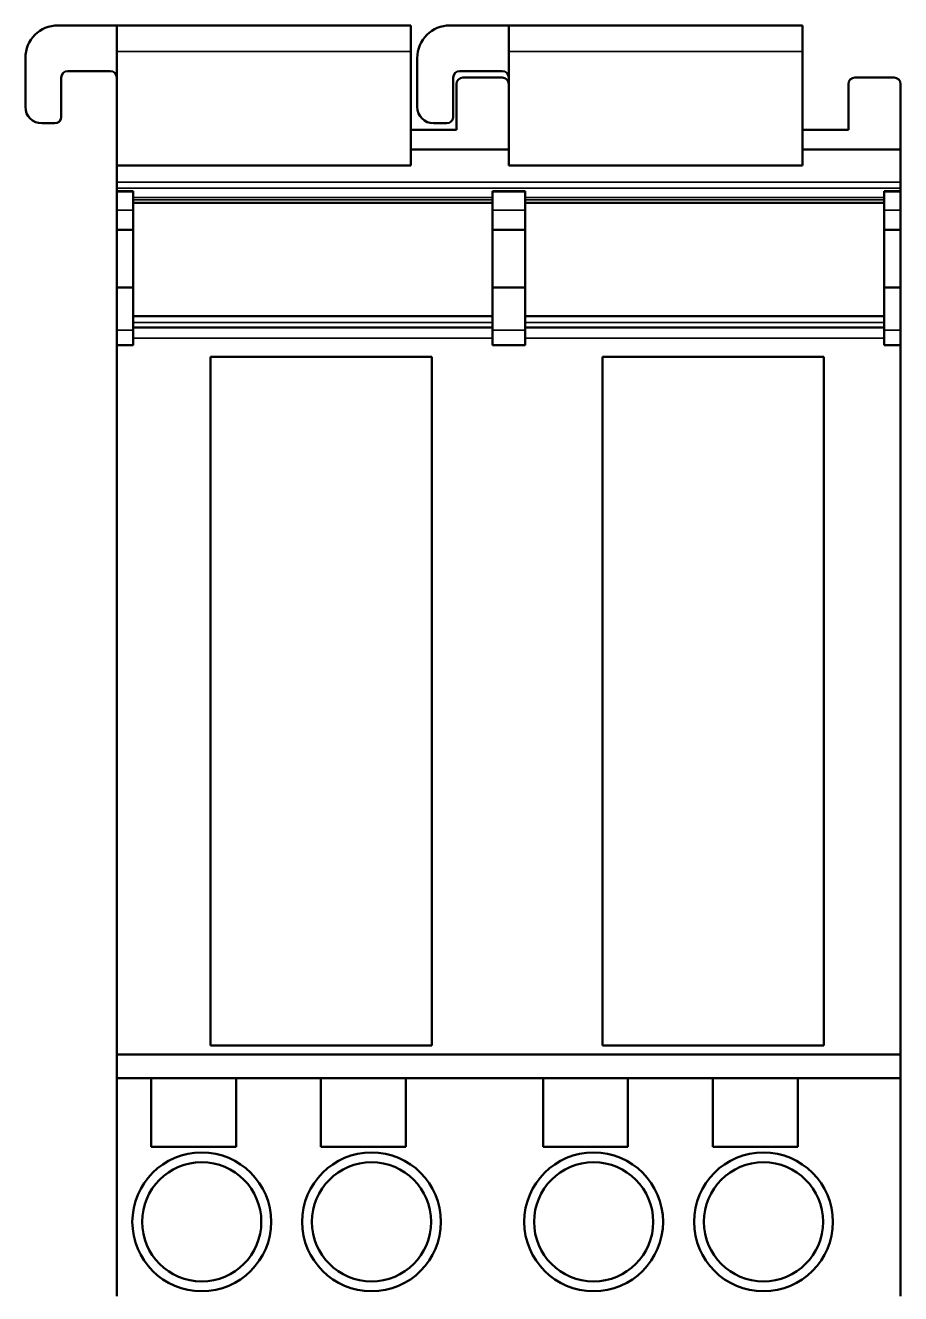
# Model space of a CAD drawing. Header units: inches. Extents: x 17 to 3130, y 15 to 659.
# Drawn here: x 1143.79 to 1170.59, y 227.7 to 266.55 of the extents above; entities that cross this region are included whole.
import ezdxf

# ---------------------------------------------------------------- set-up
doc = ezdxf.new("R2010")
doc.units = ezdxf.units.IN
doc.header["$MEASUREMENT"] = 0
doc.layers.add('Sichtbar (ISO)', color=7, linetype='Continuous', lineweight=50)
doc.layers.add('Sichtbar schmal (ISO)', color=7, linetype='Continuous', lineweight=35)

msp = doc.modelspace()

# ---------------------------------------------------------------- linework, layer by layer
at = {"layer": 'Sichtbar (ISO)'}
for p, q in [((1144.79368, 266.55159), (1146.59368, 266.55159)), ((1146.59368, 265.74638), (1146.59368, 266.55159)), ((1155.59368, 266.55159), (1146.59368, 266.55159)), ((1155.59368, 266.55159), (1155.59368, 265.74638)), ((1156.79368, 266.55159), (1158.59368, 266.55159)), ((1158.59368, 265.74638), (1158.59368, 266.55159)), ((1167.59368, 266.55159), (1158.59368, 266.55159)), ((1167.59368, 266.55159), (1167.59368, 265.74638)), ((1146.59368, 265.74638), (1146.59368, 262.26342)), ((1155.59368, 262.26342), (1155.59368, 265.74638)), ((1158.59368, 265.74638), (1158.59368, 262.26342)), ((1167.59368, 262.26342), (1167.59368, 265.74638)), ((1143.79368, 264.05159), (1143.79368, 265.55159)), ((1155.79368, 264.05159), (1155.79368, 265.55159)), ((1144.89368, 264.95159), (1144.89368, 263.75159)), ((1146.39368, 265.15159), (1145.09368, 265.15159)), ((1156.89368, 264.95159), (1156.89368, 263.75159)), ((1158.39368, 265.15159), (1157.09368, 265.15159)), ((1157.19368, 264.95159), (1158.39368, 264.95159)), ((1169.19368, 264.95159), (1170.39368, 264.95159)), ((1156.99368, 263.35159), (1156.99368, 264.75159)), ((1168.99368, 263.35159), (1168.99368, 264.75159)), ((1170.59368, 264.75159), (1170.59368, 262.75159)), ((1144.69368, 263.55159), (1144.29368, 263.55159)), ((1156.69368, 263.55159), (1156.29368, 263.55159)), ((1155.59368, 263.35159), (1156.99368, 263.35159)), ((1167.59368, 263.35159), (1168.99368, 263.35159)), ((1155.59368, 262.75159), (1158.59368, 262.75159)), ((1167.59368, 262.75159), (1170.59368, 262.75159)), ((1170.59368, 262.75159), (1170.59368, 261.75159)), ((1155.59368, 262.26342), (1146.59368, 262.26342)), ((1146.59368, 261.75159), (1146.59368, 262.26342)), ((1167.59368, 262.26342), (1158.59368, 262.26342)), ((1146.59368, 261.75159), (1146.59368, 261.56866)), ((1146.59368, 261.46868), (1146.59368, 261.56866)), ((1146.59368, 261.46868), (1146.59368, 261.46329)), ((1146.59368, 261.46868), (1147.09368, 261.46868)), ((1146.59368, 261.46329), (1146.59368, 260.89386)), ((1146.59368, 261.46329), (1147.09368, 261.46329)), ((1147.09368, 261.46329), (1147.09368, 261.46868)), ((1147.09368, 260.89386), (1147.09368, 261.46329)), ((1158.09368, 261.46868), (1159.09368, 261.46868)), ((1158.09368, 261.46868), (1158.09368, 261.46329)), ((1159.09368, 261.46329), (1158.09368, 261.46329)), ((1158.09368, 261.46329), (1158.09368, 260.89386)), ((1159.09368, 261.46329), (1159.09368, 261.46868)), ((1159.09368, 260.89386), (1159.09368, 261.46329)), ((1170.09368, 261.46868), (1170.59368, 261.46868)), ((1170.09368, 261.46868), (1170.09368, 261.46329)), ((1170.59368, 261.46329), (1170.09368, 261.46329)), ((1170.09368, 261.46329), (1170.09368, 260.89386)), ((1170.59368, 261.56866), (1170.59368, 261.75159)), ((1170.59368, 261.56866), (1170.59368, 261.46868)), ((1170.59368, 261.46868), (1170.59368, 261.46329)), ((1170.59368, 261.46329), (1170.59368, 260.89386)), ((1158.09368, 261.11162), (1147.09368, 261.11162)), ((1170.09368, 261.11162), (1159.09368, 261.11162)), ((1146.59368, 260.28459), (1146.59368, 260.89386)), ((1147.09368, 260.89386), (1147.09368, 260.28459)), ((1158.09368, 260.28459), (1158.09368, 260.89386)), ((1159.09368, 260.89386), (1159.09368, 260.28459)), ((1170.09368, 260.28459), (1170.09368, 260.89386)), ((1170.59368, 260.28459), (1170.59368, 260.89386)), ((1146.59368, 260.28459), (1146.59368, 258.52308)), ((1147.09368, 260.28459), (1146.59368, 260.28459)), ((1147.09368, 258.52308), (1147.09368, 260.28459)), ((1158.09368, 260.28459), (1158.09368, 258.52308)), ((1158.09368, 260.28459), (1159.09368, 260.28459)), ((1159.09368, 258.52308), (1159.09368, 260.28459)), ((1170.09368, 260.28459), (1170.09368, 258.52308)), ((1170.09368, 260.28459), (1170.59368, 260.28459)), ((1170.59368, 260.28459), (1170.59368, 258.52308)), ((1146.59368, 257.21184), (1146.59368, 258.52308)), ((1146.59368, 258.52308), (1147.09368, 258.52308)), ((1147.09368, 258.52308), (1147.09368, 257.21184)), ((1159.09368, 258.52308), (1158.09368, 258.52308)), ((1158.09368, 257.21184), (1158.09368, 258.52308)), ((1159.09368, 258.52308), (1159.09368, 257.21184)), ((1170.59368, 258.52308), (1170.09368, 258.52308)), ((1170.09368, 257.21184), (1170.09368, 258.52308)), ((1170.59368, 257.21184), (1170.59368, 258.52308)), ((1147.09368, 257.64637), (1158.09368, 257.64637)), ((1159.09368, 257.64637), (1170.09368, 257.64637)), ((1146.59368, 257.21184), (1146.59368, 256.75159)), ((1158.09368, 257.29824), (1147.09368, 257.29824)), ((1147.09368, 256.75159), (1147.09368, 257.21184)), ((1158.09368, 257.21184), (1158.09368, 256.75159)), ((1170.09368, 257.29824), (1159.09368, 257.29824)), ((1159.09368, 256.75159), (1159.09368, 257.21184)), ((1170.09368, 257.21184), (1170.09368, 256.75159)), ((1170.59368, 257.21184), (1170.59368, 256.75159)), ((1146.59368, 256.75159), (1146.59368, 235.02953)), ((1147.09368, 256.75159), (1146.59368, 256.75159)), ((1149.46368, 256.40159), (1156.24368, 256.40159)), ((1149.46368, 235.30159), (1149.46368, 256.40159)), ((1156.24368, 256.40159), (1156.24368, 235.30159)), ((1159.09368, 256.75159), (1158.09368, 256.75159)), ((1161.46368, 256.40159), (1168.24368, 256.40159)), ((1161.46368, 235.30159), (1161.46368, 256.40159)), ((1168.24368, 256.40159), (1168.24368, 235.30159)), ((1170.59368, 256.75159), (1170.09368, 256.75159)), ((1170.59368, 235.02953), (1170.59368, 256.75159)), ((1156.24368, 235.30159), (1149.46368, 235.30159)), ((1168.24368, 235.30159), (1161.46368, 235.30159)), ((1146.59368, 235.02953), (1146.59368, 234.30159)), ((1146.59368, 235.02953), (1170.59368, 235.02953)), ((1170.59368, 234.30159), (1170.59368, 235.02953)), ((1146.59368, 234.30159), (1146.59368, 227.62953)), ((1146.59368, 234.30159), (1147.64368, 234.30159)), ((1147.64368, 234.30159), (1150.24368, 234.30159)), ((1147.64368, 232.20159), (1147.64368, 234.30159)), ((1150.24368, 234.30159), (1150.24368, 232.20159)), ((1150.24368, 234.30159), (1152.84368, 234.30159)), ((1152.84368, 234.30159), (1155.44368, 234.30159)), ((1152.84368, 232.20159), (1152.84368, 234.30159)), ((1155.44368, 234.30159), (1155.44368, 232.20159)), ((1155.44368, 234.30159), (1159.64368, 234.30159)), ((1159.64368, 234.30159), (1162.24368, 234.30159)), ((1159.64368, 232.20159), (1159.64368, 234.30159)), ((1162.24368, 234.30159), (1162.24368, 232.20159)), ((1162.24368, 234.30159), (1164.84368, 234.30159)), ((1164.84368, 234.30159), (1167.44368, 234.30159)), ((1164.84368, 232.20159), (1164.84368, 234.30159)), ((1167.44368, 234.30159), (1167.44368, 232.20159)), ((1167.44368, 234.30159), (1170.59368, 234.30159)), ((1170.59368, 227.62953), (1170.59368, 234.30159)), ((1150.24368, 232.20159), (1147.64368, 232.20159)), ((1155.44368, 232.20159), (1152.84368, 232.20159)), ((1162.24368, 232.20159), (1159.64368, 232.20159)), ((1167.44368, 232.20159), (1164.84368, 232.20159))]:
    msp.add_line(p, q, dxfattribs=at)
for centre, radius in [((1149.19368, 229.90159), 2.125), ((1154.39368, 229.90159), 2.125), ((1161.19368, 229.90159), 2.125), ((1166.39368, 229.90159), 2.125), ((1149.19368, 229.90159), 1.825), ((1154.39368, 229.90159), 1.825), ((1161.19368, 229.90159), 1.825), ((1166.39368, 229.90159), 1.825)]:
    msp.add_circle(centre, radius, dxfattribs=at)
for centre, radius, start, end in [((1144.79368, 265.55159), 1, 90, 180), ((1156.79368, 265.55159), 1, 90, 180), ((1145.09368, 264.95159), 0.2, 90, 180), ((1146.39368, 264.95159), 0.2, 0, 90), ((1157.09368, 264.95159), 0.2, 90, 180), ((1157.19368, 264.75159), 0.2, 90, 180), ((1158.39368, 264.95159), 0.2, 0, 90), ((1158.39368, 264.75159), 0.2, 0, 90), ((1169.19368, 264.75159), 0.2, 90, 180), ((1170.39368, 264.75159), 0.2, 0, 90), ((1144.29368, 264.05159), 0.5, 180, 270), ((1156.29368, 264.05159), 0.5, 180, 270), ((1144.69368, 263.75159), 0.2, 270, 0), ((1156.69368, 263.75159), 0.2, 270, 0)]:
    msp.add_arc(centre, radius, start, end, dxfattribs=at)
at = {"layer": 'Sichtbar schmal (ISO)'}
for p, q in [((1146.59368, 265.74638), (1155.59368, 265.74638)), ((1158.59368, 265.74638), (1167.59368, 265.74638)), ((1146.59368, 261.75159), (1170.59368, 261.75159)), ((1146.59368, 261.56866), (1170.59368, 261.56866)), ((1147.09368, 261.28092), (1158.09368, 261.28092)), ((1147.09368, 261.20466), (1158.09368, 261.20466)), ((1159.09368, 261.28092), (1170.09368, 261.28092)), ((1159.09368, 261.20466), (1170.09368, 261.20466)), ((1146.59368, 260.89386), (1147.09368, 260.89386)), ((1159.09368, 260.89386), (1158.09368, 260.89386)), ((1170.59368, 260.89386), (1170.09368, 260.89386)), ((1146.59368, 257.21184), (1147.09368, 257.21184)), ((1147.09368, 257.45434), (1158.09368, 257.45434)), ((1159.09368, 257.21184), (1158.09368, 257.21184)), ((1159.09368, 257.45434), (1170.09368, 257.45434)), ((1170.59368, 257.21184), (1170.09368, 257.21184)), ((1147.09368, 256.96674), (1158.09368, 256.96674)), ((1159.09368, 256.96674), (1170.09368, 256.96674))]:
    msp.add_line(p, q, dxfattribs=at)

doc.saveas('drawing.dxf')
